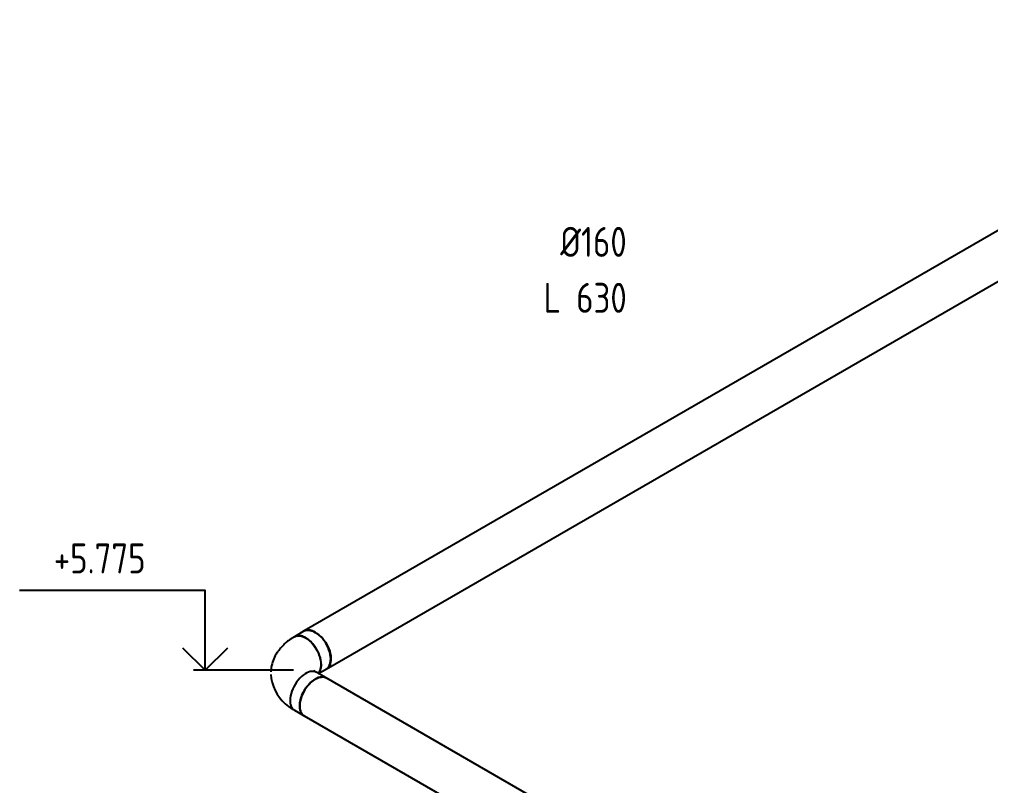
# Model space of a CAD drawing. Header units: metres. Extents: x 20 to 415, y 5 to 292.
# Drawn here: x 151.99 to 185.73, y 138.61 to 165.22 of the extents above; entities that cross this region are included whole.
import ezdxf

# ---------------------------------------------------------------- set-up
doc = ezdxf.new("R2010")
doc.units = ezdxf.units.M
doc.layers.add('ВОЗДУХОВОДЫ', color=7, linetype='Continuous')
doc.layers.add('ОБОЗНАЧЕНИЯ', color=7, linetype='Continuous')
doc.styles.add('GOST', font='isocpeur.ttf')

msp = doc.modelspace()

# ---------------------------------------------------------------- linework, layer by layer
at = {"layer": 'ВОЗДУХОВОДЫ'}
for points in [[(198.693, 165.216), (161.884, 143.978)], [(162.655, 142.654), (189.893, 158.377)], [(161.549, 143.777), (161.529, 143.767), (161.51, 143.755), (161.492, 143.744), (161.474, 143.731), (161.457, 143.719), (161.439, 143.706), (161.421, 143.694), (161.403, 143.682), (161.384, 143.67), (161.364, 143.66), (161.335, 143.639), (161.306, 143.618), (161.278, 143.596), (161.252, 143.573), (161.226, 143.549), (161.201, 143.525), (161.178, 143.5), (161.155, 143.475), (161.134, 143.45), (161.113, 143.425), (161.088, 143.4), (161.065, 143.375), (161.042, 143.35), (161.02, 143.325), (161, 143.3), (160.98, 143.274), (160.962, 143.249), (160.944, 143.224), (160.927, 143.199), (160.912, 143.174), (160.883, 143.122), (160.856, 143.068), (160.831, 143.011), (160.808, 142.953), (160.788, 142.893), (160.771, 142.832), (160.756, 142.771), (160.743, 142.709), (160.734, 142.648), (160.727, 142.587), (160.727, 142.587), (160.727, 142.585), (160.727, 142.583), (160.727, 142.58), (160.727, 142.577), (160.727, 142.573), (160.727, 142.568), (160.727, 142.563), (160.727, 142.559), (160.727, 142.554)], [(161.884, 143.978), (161.549, 143.777)], [(162.37, 142.503), (162.394, 142.53), (162.414, 142.559), (162.432, 142.592), (162.447, 142.627), (162.458, 142.665), (162.467, 142.705), (162.472, 142.748), (162.475, 142.792), (162.474, 142.84), (162.471, 142.889), (162.464, 142.939), (162.455, 142.989), (162.443, 143.04), (162.428, 143.09), (162.41, 143.14), (162.39, 143.191), (162.367, 143.241), (162.342, 143.291), (162.315, 143.341), (162.286, 143.392), (162.255, 143.44), (162.222, 143.486), (162.188, 143.529), (162.152, 143.57), (162.114, 143.608), (162.076, 143.643), (162.037, 143.676), (161.998, 143.706), (161.958, 143.734), (161.918, 143.76), (161.877, 143.779), (161.837, 143.793), (161.798, 143.803), (161.759, 143.81), (161.721, 143.813), (161.683, 143.812), (161.647, 143.808), (161.613, 143.801), (161.58, 143.791), (161.549, 143.777)], [(161.549, 143.777), (161.596, 143.798), (161.649, 143.809), (161.704, 143.812), (161.762, 143.805), (161.823, 143.79), (161.886, 143.765), (161.949, 143.731), (162.012, 143.689), (162.074, 143.637), (162.135, 143.576), (162.194, 143.508), (162.248, 143.436), (162.297, 143.361), (162.34, 143.283), (162.378, 143.203), (162.411, 143.122), (162.436, 143.041), (162.455, 142.961), (162.467, 142.882), (162.471, 142.805)], [(162.806, 143.006), (162.802, 143.083), (162.79, 143.162), (162.772, 143.243), (162.746, 143.323), (162.714, 143.404), (162.675, 143.484), (162.632, 143.562), (162.583, 143.638), (162.529, 143.71), (162.471, 143.777), (162.409, 143.834), (162.347, 143.883), (162.284, 143.925), (162.221, 143.959), (162.159, 143.985), (162.098, 144.002), (162.039, 144.01), (161.984, 144.009), (161.932, 143.999), (161.884, 143.978)], [(161.884, 143.978), (161.915, 143.991), (161.948, 144), (161.983, 144.006), (162.02, 144.007), (162.058, 144.004), (162.098, 143.996), (162.139, 143.985), (162.181, 143.97), (162.225, 143.951), (162.27, 143.928)], [(162.27, 143.928), (162.334, 143.889), (162.397, 143.841), (162.458, 143.786), (162.517, 143.725), (162.571, 143.658), (162.622, 143.587), (162.668, 143.512), (162.709, 143.434), (162.744, 143.355), (162.772, 143.274), (162.793, 143.19), (162.807, 143.109), (162.812, 143.031), (162.811, 142.957), (162.802, 142.889), (162.786, 142.827), (162.763, 142.771), (162.733, 142.724), (162.697, 142.684), (162.655, 142.654)], [(162.471, 142.805), (162.47, 142.77), (162.467, 142.735), (162.462, 142.701), (162.455, 142.667), (162.446, 142.635), (162.434, 142.605), (162.421, 142.576), (162.406, 142.549), (162.389, 142.525), (162.37, 142.503)], [(162.655, 142.654), (162.684, 142.676), (162.709, 142.7), (162.732, 142.728), (162.752, 142.759), (162.768, 142.792), (162.782, 142.829), (162.792, 142.869), (162.8, 142.912), (162.804, 142.957), (162.806, 143.006)], [(160.727, 142.47), (160.741, 142.325), (160.77, 142.183), (160.815, 142.046), (160.874, 141.912), (160.945, 141.785), (161.029, 141.664), (161.124, 141.55), (161.229, 141.445), (161.343, 141.349), (161.465, 141.263), (161.474, 141.262), (161.483, 141.261), (161.491, 141.259), (161.498, 141.257), (161.505, 141.255), (161.511, 141.252), (161.517, 141.25), (161.522, 141.248), (161.527, 141.247), (161.532, 141.246)], [(162.32, 142.537), (162.268, 142.557), (162.214, 142.569), (162.157, 142.572), (162.099, 142.565), (162.039, 142.549), (161.978, 142.525), (161.917, 142.491), (161.855, 142.448), (161.794, 142.397), (161.733, 142.336), (161.675, 142.268), (161.621, 142.196), (161.572, 142.121), (161.528, 142.043), (161.49, 141.963), (161.458, 141.882), (161.432, 141.801), (161.413, 141.721), (161.402, 141.641), (161.398, 141.565)], [(162.655, 142.352), (162.603, 142.373), (162.549, 142.383), (162.492, 142.384), (162.434, 142.375), (162.374, 142.357), (162.314, 142.329), (162.252, 142.294), (162.191, 142.249), (162.129, 142.196), (162.068, 142.135), (162.01, 142.071), (161.956, 142.003), (161.907, 141.93), (161.864, 141.855), (161.825, 141.776), (161.793, 141.697), (161.768, 141.616), (161.749, 141.536), (161.737, 141.457), (161.733, 141.38)], [(161.884, 141.028), (161.855, 141.046), (161.83, 141.068), (161.807, 141.095), (161.787, 141.126), (161.771, 141.16), (161.757, 141.198), (161.747, 141.24), (161.739, 141.284), (161.735, 141.331), (161.733, 141.38), (161.735, 141.431), (161.739, 141.483), (161.747, 141.535), (161.757, 141.587), (161.771, 141.64), (161.787, 141.693), (161.807, 141.746), (161.83, 141.798), (161.855, 141.849), (161.884, 141.9), (161.915, 141.954), (161.948, 142.004), (161.983, 142.052), (162.02, 142.097), (162.058, 142.139), (162.098, 142.177), (162.139, 142.213), (162.181, 142.246), (162.225, 142.276), (162.27, 142.302), (162.31, 142.325), (162.351, 142.344), (162.393, 142.359), (162.434, 142.371), (162.475, 142.378), (162.515, 142.381), (162.553, 142.38), (162.589, 142.375), (162.624, 142.366), (162.655, 142.352)], [(162.32, 142.537), (162.31, 142.541), (162.302, 142.545), (162.294, 142.548), (162.288, 142.551), (162.282, 142.554), (162.278, 142.556), (162.274, 142.559), (162.272, 142.562), (162.27, 142.566), (162.27, 142.57), (162.26, 142.575), (162.251, 142.58), (162.244, 142.585), (162.237, 142.589), (162.232, 142.593), (162.227, 142.597), (162.224, 142.6), (162.221, 142.602), (162.22, 142.603), (162.219, 142.604)], [(162.236, 142.587), (162.236, 142.587), (162.236, 142.585), (162.236, 142.584), (162.236, 142.581), (162.236, 142.579), (162.236, 142.576), (162.236, 142.574), (162.236, 142.572), (162.236, 142.571), (162.236, 142.57)], [(162.655, 142.352), (162.32, 142.537)], [(162.37, 142.503), (162.655, 142.654)], [(170.935, 137.559), (162.655, 142.352)], [(161.398, 141.565), (161.399, 141.516), (161.404, 141.47), (161.411, 141.428), (161.422, 141.389), (161.436, 141.353), (161.452, 141.321), (161.472, 141.292), (161.494, 141.267), (161.52, 141.247), (161.549, 141.229)], [(161.733, 141.38), (161.735, 141.331), (161.739, 141.284), (161.747, 141.24), (161.757, 141.198), (161.771, 141.16), (161.787, 141.126), (161.807, 141.095), (161.83, 141.068), (161.855, 141.046), (161.884, 141.028)], [(161.549, 141.229), (161.884, 141.028)], [(161.884, 141.028), (170.164, 136.251)]]:
    msp.add_lwpolyline(points, dxfattribs=at)
at = {"layer": 'ОБОЗНАЧЕНИЯ'}
for points in [[(158.448, 142.621), (158.448, 145.386), (151.994, 145.386)], [(157.66, 143.392), (158.448, 142.621), (159.236, 143.392)], [(161.515, 142.621), (158.046, 142.621)]]:
    msp.add_lwpolyline(points, dxfattribs=at)

# ---------------------------------------------------------------- texts
at = {"layer": 'ОБОЗНАЧЕНИЯ', "style": 'GOST', "width": 0.8}
for s, p in [('%%c160', (170.78, 156.97)), ('L 630', (170.205, 155.027)), ('+5.775', (153.189, 145.976))]:
    msp.add_text(s, height=1.0398, dxfattribs=at).set_placement(p)

doc.saveas('drawing.dxf')
